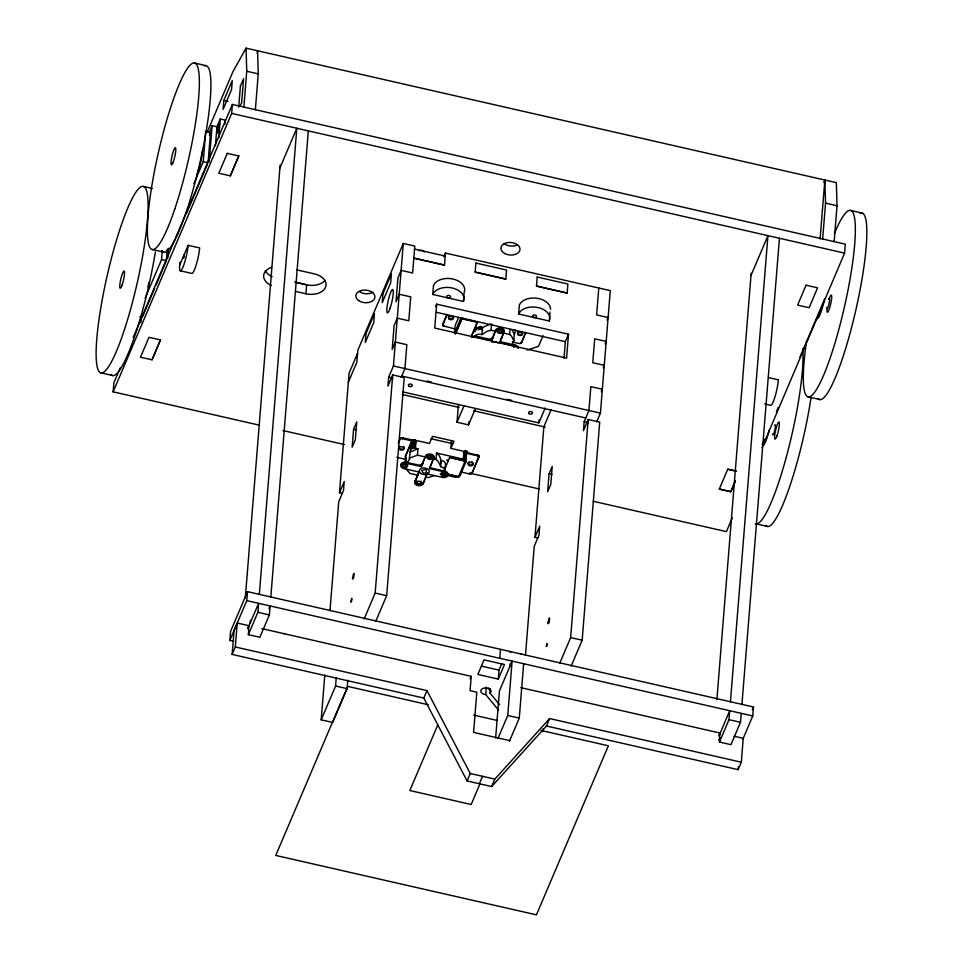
<?xml version="1.0" encoding="UTF-8"?>
<svg xmlns="http://www.w3.org/2000/svg" width="963" height="963" viewBox="0 0 963 963"><rect width="100%" height="100%" fill="white"/><g stroke="black" fill="none" stroke-linecap="round" stroke-linejoin="round"><path stroke-width="1.44" d="M259.529 425.213L113.14 391.845L113.851 382.877L120.315 367.722M140.851 322.545L141.32 316.743M145.136 298.205L161.555 259.625L162.253 250.982M155.825 285.529L166.382 260.732L167.309 249.2M167.634 258.457L168.441 248.322M179.9 262.201L179.648 265.234A15.938 2.576 -77.2 0 0 182.922 267.245A15.938 2.576 -77.2 0 0 188.11 245.348L199.666 247.936A15.938 2.576 -77.2 0 1 196.115 265.15A15.938 2.576 -77.2 0 1 191.709 273.396L180.201 270.772M203.241 161.615L205.685 131.365L210.512 132.473L208.08 162.723L203.241 161.615L193.864 183.668M209.2 161.892L212.113 125.696L216.94 126.803L220.274 118.967L225.101 120.074L224.752 124.42M215.435 145.618L216.94 126.803M218.757 137.793L220.274 118.967M223.801 100.453L223.079 109.445L231.541 89.559L232.264 80.567L223.801 100.453L228.111 101.44M113.14 391.845L231.662 113.405L232.384 104.449L845.297 244.157L844.587 253.113L762.118 447.53M238.716 107.086L240.413 86.128M243.868 107.11L246.745 71.25L246.047 48.15L836.341 182.657L837.04 205.757L834.151 241.617M257.314 53.579L257.554 50.666L258.253 73.874L255.364 109.734M233.792 641.298L229.856 640.407L230.566 631.451L247.503 591.667L753.475 706.998L752.753 715.966L742.834 739.283M734.059 736.25L743.231 738.296L741.317 762.202L549.62 718.554L546.454 726.018L491.66 786.566L467.103 780.969L423.792 698.055L232.143 654.419L234.057 630.524L237.223 623.061L248.863 625.673L248.502 630.151M232.143 654.419L235.309 646.967L237.223 623.061M245.276 598.216L280.137 165.046M229.856 640.407L246.781 600.623L247.503 591.667M268.966 608.604L270.097 605.944L269.375 614.912L259.854 637.289L248.358 634.665L248.719 630.187M250.139 623.217L250.38 620.232M248.358 634.665L257.879 612.287L258.602 603.332L247.876 628.514M259.324 594.364L296.821 128.26L279.896 168.043M270.82 596.988L308.329 130.884M295.737 291.452L305.957 293.775L306.679 284.819A15.938 10.497 4.6 0 0 324.627 280.823M332.692 722.455L321.197 719.83L324.796 675.015M329.972 610.771L338.747 501.723L343.502 490.528L344.224 481.572L339.47 492.755L342.334 493.417M339.47 492.755L349.075 373.247L357.55 353.361M353.577 429.305L352.133 447.229L355.311 439.778L356.755 421.842L353.577 429.305L356.454 429.955M321.197 719.83L335.581 686.017L336.268 677.507M333.27 721.094L347.089 688.641L347.775 680.131M401.234 377.291L404.929 368.588L406.855 344.694L395.36 342.07L392.182 349.521L394.108 325.626L397.286 318.163L408.781 320.787L410.707 296.881L399.2 294.257L396.034 301.72L397.948 277.813L401.126 270.362L412.621 272.974L414.788 246.095L403.292 243.47L393.434 365.964L388.667 377.159L387.957 386.115L392.711 374.932L404.207 377.556L386.669 595.664L375.654 621.532M364.158 618.908L375.161 593.039L392.711 374.932M398.345 443.486L400.066 438.683A1.938 1.276 4.6 0 1 402.666 437.828L416.076 440.885L415.486 448.216L417.93 448.782L417.424 455.174L410.154 457.858L407.746 462.264M399.982 439.622A1.938 1.276 4.6 0 1 402.594 438.767L402.666 437.828M423.094 483.847L427.367 473.038L423.094 483.847A4.261 2.805 4.6 0 1 417.858 485.569A4.261 2.805 4.6 0 1 414.884 481.969L419.182 471.112L419.098 472.051L403.894 468.584L403.966 467.645M405.76 465.394L405.122 464.503L405.688 457.389M405.279 464.816L405.844 457.702M405.483 465.117L405.941 459.423M409.299 458.605L411.454 442.402L405.724 455.872L405.676 467.127L406.711 464.696M403.894 468.584A4.261 2.805 4.6 0 1 400.921 464.997A4.261 2.805 4.6 0 1 406.157 463.263L406.254 462.276L421.469 465.743L425.67 455.872A4.261 2.805 4.6 0 1 430.906 454.151A4.261 2.805 4.6 0 1 433.88 457.75L429.582 468.608L444.786 472.075A4.261 2.805 4.6 0 1 447.759 475.674A4.261 2.805 4.6 0 1 442.523 477.395L427.295 473.977M410.864 449.745L411.815 442.053M411.249 449.167L412.092 441.8M411.526 448.914L412.429 441.572M411.851 448.686L412.79 441.379M412.224 448.481L413.211 441.21M412.633 448.325L413.645 441.09M413.079 448.204L414.114 441.018M413.548 448.12L414.716 439.549M414.03 448.084L415.197 439.561M432.76 294.461L433.482 285.493A15.938 10.497 4.6 0 1 453.043 279.041A15.938 10.497 4.6 0 1 464.142 292.487L463.42 301.443L432.76 294.461A15.938 10.497 4.6 0 1 452.321 288.009A15.938 10.497 4.6 0 1 463.42 301.443M406.157 463.263L421.385 466.682L421.469 465.743M436.66 304.164L434.734 328.07L566.593 358.128L568.519 334.221L436.66 304.164L435.601 306.655M421.385 466.682L425.67 455.872M596.723 421.854L600.431 413.151L610.277 290.645L445.46 253.076L444.485 265.186L413.813 258.192M429.582 468.608L429.654 467.657L444.87 471.136A4.261 2.805 4.6 0 1 447.398 475.385M455.042 328.937L442.932 325.807L442.896 323.761L446.76 314.708M442.932 325.807L442.932 323.724M444.304 326.505L444.376 325.566M444.834 471.352A5.272 3.467 4.6 0 0 441.162 466.911L437.84 460.988L435.998 459.411L436.516 453.019L463.299 459.122L466.02 461.337L460.182 475.758L458.833 477.022L455.559 477.287L440.139 473.772M440.428 466.802C441.487 461.903 441.174 455.993 436.516 453.019M443.052 473.158L458.532 476.685L443.052 473.158L449.697 457.389L465.165 461.108L449.697 457.389M454.452 333.403L455.186 325.434L458.629 317.357M444.786 472.075L444.87 471.136M467.97 452.273L450.913 448.385L451.515 440.91M455.872 333.029L461.963 318.572L477.443 322.099L471.352 336.556M475.505 408.456L468.524 424.864L457.016 422.239L458.46 404.364M463.299 459.122L463.889 451.779L478.683 455.523L478.719 457.569L472.087 473.086A1.926 1.264 4.6 0 1 469.487 473.94L461.446 472.111M464.202 459.411L464.888 450.877M464.611 459.616L465.298 451.081M464.973 459.845L465.659 451.31M465.298 460.109L465.984 451.575M465.562 460.386L466.248 451.864M468.524 424.864L468.752 421.878M465.779 460.687L466.586 450.744M465.923 462.288L466.73 451.057M476.757 329.96L476.974 327.264M473.182 337.363A4.261 2.805 4.6 0 1 476.408 337.243L476.516 336.256L491.72 339.722L495.921 329.852A4.261 2.805 4.6 0 1 501.157 328.13A4.261 2.805 4.6 0 1 504.131 331.729L499.833 342.587L515.049 346.054A4.261 2.805 4.6 0 1 516.95 346.873M478.707 329.84L479.129 326.433M478.912 329.129L480.188 329.033L480.405 326.337M469.487 473.94L469.571 472.989M482.74 330.237L481.488 329.165L481.705 326.457M474.639 336.508A5.272 3.467 4.6 0 1 481.115 334.378L481.873 334.63L482.391 328.227L484.329 326.541L490.348 324.17M472.087 473.086L478.924 456.077M478.719 457.569L477.311 454.825M478.033 456.017L478.105 455.078M478.599 456.462L478.683 455.523M481.873 334.63L487.362 331.188L491.07 330.249L491.587 323.857M476.432 337.194L491.648 340.661L491.72 339.722M491.648 340.661L495.921 329.852M315.19 640.78L471.22 676.351L470.064 690.688L476.817 692.228L473.579 732.386L509.644 740.607M499.833 342.587L499.905 341.636L515.121 345.103A4.261 2.805 4.6 0 1 518.25 347.98M511.738 345.609L513.809 340.733L511.485 336.063L509.656 334.486L510.065 329.37M513.809 340.733L514.326 334.33L512.003 329.659M498.665 710.237L485.701 694.54L486.303 687.076M515.049 346.054L515.121 345.103M550.005 312.048L549.283 321.016L518.624 314.022L519.346 305.066A15.938 10.497 4.6 0 1 536.873 298.241A15.938 10.497 4.6 0 1 550.583 309.364M499.58 704.687L490.023 693.107L490.384 688.641M512.244 341.973L518.949 343.502A1.938 1.276 4.6 0 0 521.561 342.647L524.919 333.968M498.28 679.096L504.48 664.53L484.028 659.872L477.829 674.437L498.28 679.096L499.003 670.128L501.819 663.507M499.773 658.295L500.495 649.339M495.644 737.971L499.424 690.965L512.123 661.136L507.742 715.485L497.931 738.537M403.064 391.941L538.859 422.901L539.099 419.904M509.463 741.161L519.274 718.109L523.655 663.76M525.461 655.334L534.236 546.274L538.991 535.091L539.713 526.135L534.959 537.318L537.836 537.968M534.959 537.318L543.854 426.765L551.185 409.528M549.066 473.868L547.634 491.792L550.8 484.329L552.244 466.405L549.066 473.868L551.943 474.518M564.029 358.116L565.341 341.684L568.519 334.221M542.687 731.784L542.915 728.943M601.285 391.736L602.344 389.245L590.849 386.632L588.923 410.527L584.168 421.722L583.446 430.678L588.2 419.495L599.708 422.119L582.158 640.226L571.143 666.095M559.647 663.471L570.65 637.602L588.2 419.495M598.781 288.033L596.615 314.913L608.122 317.537L607.063 320.029M716.881 699.62L751.176 273.275M719.578 737.514L719.939 733.036L666.54 720.854M741.221 713.33L740.499 722.298L730.965 744.664L719.469 742.052L719.83 737.562L718.771 740.053M719.469 742.052L728.991 719.674L729.713 710.706L719.036 735.913M730.436 701.75L767.944 235.646L751.008 275.418M741.931 704.362L779.44 238.27M546.454 726.018L738.14 769.654L738.38 766.668M822.366 210.596L820.115 238.98M822.402 210.596L824.858 179.973L823.798 182.464M822.655 238.993L825.544 203.133L824.846 180.033M444.412 467.958L445.279 466.814M510.005 666.107L510.246 663.459M421.854 470.726C430.906 465.911 424.177 478.707 422.023 470.45M442.691 325.253L447.241 314.359M732.289 517.853L726.439 531.636L593.244 501.278M207.117 132.376L232.986 71.599L246.047 48.15M209.212 132.509L212.113 125.696M209.332 135.229L210.512 132.473M133.219 337.387L232.384 104.449M240.401 86.164L243.591 78.665L241.653 102.62L240.064 106.339M154.658 288.286L142.343 317.212L139.924 316.671M186.377 213.702L207.49 164.095M179.66 265.186L188.134 245.3M227.28 153.322L218.806 173.256L230.35 175.832L238.812 155.946L227.268 153.37M152.034 359.801L160.508 339.915L148.952 337.327L140.49 357.213L152.034 359.801L160.46 339.951M230.301 175.868L238.764 155.982M403.292 243.47L357.791 350.363L356.828 362.317L348.353 382.203M247.804 628.153L248.863 625.673M443.871 256.808L445.46 253.076M398.417 442.547L399.513 439.971M454.596 332.777L460.326 319.307L462.541 317.766M455.33 334.149L461.963 318.572M405.026 456.919L412.393 439.597L429.45 443.486L432.495 436.323L453.958 441.223L450.913 448.385M406.254 462.276L406.23 462.324A4.261 2.805 4.6 0 0 400.981 465.502M471.376 336.376L477.443 322.099M414.884 481.969L419.098 472.051M430.184 466.417L433.88 457.75M457.016 422.239L463.997 405.832M500.435 340.396L504.131 331.729M514.326 334.33L515.518 331.212L515.024 329.948M458.532 476.685L465.177 460.928M521.561 342.647L525.942 332.331M543.036 335.702L538.498 346.379L527.255 350.051M538.859 422.901L545.214 407.975M423.792 698.055L426.958 690.603L235.309 646.967M437.768 724.922L409.841 790.527L471.172 804.502L479.983 783.81M605.137 343.923L606.196 341.444L594.701 338.82L592.775 362.726L604.27 365.35L603.211 367.83M470.161 678.831L471.22 676.351M467.103 780.969L470.269 773.518L426.958 690.603M491.66 786.566L494.838 779.115L549.62 718.554M727.751 469.21L736.37 471.184L727.763 469.174L719.289 489.096L730.785 491.72L735.347 481.091L730.785 491.72L719.301 489.072M762.913 443.305L764.67 439.176M776.407 411.622L778.164 407.481M799.988 357.056L823.449 301.937M718.88 735.527L719.939 733.036M752.308 709.743L753.475 706.998M738.14 769.654L741.317 762.202M479.345 783.762L482.559 776.31M427.512 455.981L427.307 456.39A2.504 1.649 4.6 0 0 428.98 458.34A2.504 1.649 4.6 0 0 432.026 457.642L432.231 457.232A2.504 1.649 4.6 0 0 432.267 456.811M497.799 329.936L497.582 330.333A2.504 1.649 4.6 0 0 499.195 332.307A2.504 1.649 4.6 0 0 502.253 331.645L502.481 331.248A2.504 1.649 4.6 0 0 502.53 330.815M416.835 481.115L416.606 481.512A2.504 1.649 4.6 0 0 418.219 483.486A2.504 1.649 4.6 0 0 421.288 482.824L421.505 482.427A2.504 1.649 4.6 0 0 421.565 481.994M409.817 452.201L417.93 448.782M447.771 461.265L447.964 460.049L446.856 459.965M481.488 329.165L480.188 329.033M434.494 475.505L428.415 477.612L425.55 476.962M447.314 460.615L448.421 460.699M414.511 448.084L415.486 448.216M440.946 460.41L441.68 460.507A5.272 3.467 4.6 0 1 445.351 464.948M514.579 347.161L514.242 347.089A2.504 1.649 4.6 0 0 513.592 347.053M463.817 452.718L477.239 455.764M261.792 628.61L284.53 633.786M246.745 71.25L258.253 73.874M825.544 203.133L837.04 205.757M850.185 210.355L862.451 213.148M194.466 63.004L205.998 65.64M231.662 113.405L844.587 253.113M143.74 186.533A95.614 15.444 -77.2 0 1 123.95 331.091A95.614 15.444 -77.2 0 1 98.744 321.305A95.614 15.444 -77.2 0 1 143.74 186.533L152.395 188.495M414.547 249.08L445.219 256.062M413.825 258.036L444.497 265.03M475.156 272.023L505.828 279.005M536.487 285.999L567.159 292.993M296.905 269.893L314.42 273.889A15.938 10.497 4.6 0 1 325.518 287.335A15.938 10.497 4.6 0 1 305.957 293.775M768.342 377.556L778.453 379.807M807.728 396.756L819.995 399.549M436.42 312.301L565.341 341.684M461.951 318.753L477.431 322.28M152.359 249.525L163.891 252.15M294.991 282.147L306.679 284.819L295.184 282.075M491.07 330.249L509.656 334.486M161.555 259.625L166.382 260.732M764.742 403.966L770.496 405.279A15.938 2.576 -77.2 0 0 774.902 397.033A15.938 2.576 -77.2 0 0 778.405 379.855M393.434 365.964L600.431 413.151M426.934 381.023L431.316 382.022M507.248 399.332L511.63 400.331M401.764 376.051L585.745 417.99M388.667 377.159L392.988 378.134M584.168 421.722L588.477 422.697M402.293 394.505L459.146 407.457M473.724 410.78L545.142 427.066M431.003 438.731L452.742 443.678M402.594 438.767L416.004 441.824M100.549 372.753L112.815 375.546M767.655 526.496L755.389 523.703A95.614 15.444 -77.2 0 0 786.458 456.51A95.614 15.444 -77.2 0 0 802.733 348.835M417.424 455.174L435.998 459.411M282.953 430.545L344.429 444.569M470.281 473.254L539.075 488.927M418.399 475.325L409.829 473.375L406.121 468.957M375.161 593.039L386.669 595.664M570.65 637.602L582.158 640.226M246.781 600.623L752.753 715.966M257.879 612.287L269.375 614.912M728.991 719.674L740.499 722.298M481.476 666.131L499.003 670.128M283.603 633.57L314.275 640.564M520.778 687.642L666.264 720.806M507.742 715.485L519.274 718.109M428.27 704.747L347.727 686.39L275.767 855.433L536.427 914.85L608.387 745.795L541.025 730.448M473.664 715.088L497.089 720.432M335.581 686.017L347.089 688.641M470.269 773.518L494.838 779.115M396.888 457.353L405.423 459.327M444.473 467.236L445.496 467.536M482.391 328.227L481.632 327.986A5.272 3.467 4.6 0 0 475.132 331.91M488.277 687.835L491.058 691.193M440.885 462.288L441.198 462.998M405.122 464.503L405.002 463.853M406.193 460.735L406.639 462.565M485.701 694.54A4.984 3.274 4.6 0 1 480.85 690.435A4.984 3.274 4.6 0 1 487.471 688.256A4.984 3.274 4.6 0 1 490.023 693.107M421.168 481.163A2.504 1.649 4.6 0 1 421.445 481.56M407.421 464.467A2.504 1.649 4.6 0 1 404.761 466.61L404.135 466.465A2.504 1.649 4.6 0 1 402.618 464.648M403.112 463.889A2.504 1.649 4.6 0 1 403.581 463.6M406.627 463.745A2.504 1.649 4.6 0 1 407.084 464.07M446.086 473.339A2.504 1.649 4.6 0 1 443.281 475.397L442.667 475.241A2.504 1.649 4.6 0 1 441.271 473.387M441.463 472.977A2.504 1.649 4.6 0 1 442.306 472.364M444.798 472.339A2.504 1.649 4.6 0 1 445.351 472.604M419.784 465.839A5.02 3.31 4.6 0 1 423.347 463.685M423.166 482.908A4.261 2.805 4.6 0 1 421.168 484.509M416.907 484.293A4.261 2.805 4.6 0 1 416.028 483.799M415.354 483.185A4.261 2.805 4.6 0 1 414.957 481.031M425.586 456.811A4.261 2.805 4.6 0 1 430.822 455.09A4.261 2.805 4.6 0 1 433.795 458.689M472.159 472.135A1.926 1.264 4.6 0 1 471.22 472.989M472.845 462.541A2.504 1.649 4.6 0 1 470.967 464.924A2.504 1.649 4.6 0 1 468.247 462.709M468.5 462.324A2.504 1.649 4.6 0 1 469.426 461.759M471.328 461.698A2.504 1.649 4.6 0 1 472.448 462.18M403.991 448.108A2.504 1.649 4.6 0 1 401.174 449.131A2.504 1.649 4.6 0 1 399.091 447.338M399.212 446.916A2.504 1.649 4.6 0 1 399.898 446.218M403.437 446.471A2.504 1.649 4.6 0 1 404.039 447.253M444.304 472.159A5.272 3.467 4.6 0 1 441.09 473.615M490.035 339.819A5.02 3.31 4.6 0 1 493.61 337.664M492.045 342.262A5.02 3.31 4.6 0 1 498.088 343.093M471.689 337.375A4.261 2.805 4.6 0 1 476.492 336.304M495.849 330.791A4.261 2.805 4.6 0 1 501.085 329.069A4.261 2.805 4.6 0 1 504.058 332.668M517.613 347.487A4.261 2.805 4.6 0 1 518.034 348.197M521.633 341.709A1.938 1.276 4.6 0 1 520.682 342.563M453.212 316.406A2.504 1.649 4.6 0 1 451.009 318.777A2.504 1.649 4.6 0 1 448.866 316.189M521.934 331.826A2.504 1.649 4.6 0 1 521.946 334.065A2.504 1.649 4.6 0 1 518.576 334.125A2.504 1.649 4.6 0 1 517.974 331.898M769.305 429.835A17.563 2.841 -77.2 0 1 762.19 444.292M774.673 425.237A5.236 0.843 -77.2 0 1 774.758 430.365A5.236 0.843 -77.2 0 1 772.579 434.036M824.497 298.783A17.563 2.841 -77.2 0 1 816.937 318.705M828.553 299.361A5.236 0.843 -77.2 0 1 829.649 299.71A5.236 0.843 -77.2 0 1 828.168 306.607A5.236 0.843 -77.2 0 1 826.82 307.462M202.471 151.155A17.563 2.841 -77.2 0 1 196.753 175.302M148.916 282.388A17.563 2.841 -77.2 0 1 147.953 286.854M204.397 65.869A95.614 15.444 -77.2 0 1 199.75 163.421A95.614 15.444 -77.2 0 1 161.868 250.813M860.091 213.329A95.614 15.444 -77.2 0 1 855.938 309.629A95.614 15.444 -77.2 0 1 817.936 398.381M834.307 233.804A95.614 15.444 -77.2 0 1 854.277 248.936A95.614 15.444 -77.2 0 1 819.453 384.201A95.614 15.444 -77.2 0 1 806.308 342.551M829.432 298.121A8.799 1.42 -77.2 0 1 831.707 297.567A8.799 1.42 -77.2 0 1 828.806 310.218A8.799 1.42 -77.2 0 1 827.036 308.557M810.906 398.513A95.614 15.444 -77.2 0 1 787.975 491.455A95.614 15.444 -77.2 0 1 765.597 525.329M155.38 251.861A95.614 15.444 -77.2 0 1 110.757 374.378M509.439 651.746A15.938 2.576 -77.2 0 1 510.643 652.481M520.971 654.371A15.938 2.576 -77.2 0 1 521.693 654.214M518.624 314.022A15.938 10.497 4.6 0 1 538.185 307.582A15.938 10.497 4.6 0 1 549.283 321.016M418.905 250.801A3.19 2.095 4.6 0 1 424.214 252.005M372.801 292.246A9.558 6.296 4.6 0 1 359.307 291.572M517.348 244.879A9.558 6.296 4.6 0 1 503.89 243.543M271.47 285.542A15.938 10.497 4.6 0 1 271.674 267.341M272.192 276.586A15.938 10.497 4.6 0 1 265.258 270.723M183.223 258.072C184.15 260.166 184.968 249.694 183.223 258.072M350.869 601.658C351.627 604.415 352.687 592.955 350.869 601.658M546.358 646.209C547.658 647.208 547.357 639.601 546.358 646.209M352.482 578.366C353.698 582.832 355.275 565.149 352.482 578.366M547.983 622.917C549.163 627.419 550.812 609.663 547.983 622.917M366.012 333.463L365.29 342.431L373.752 322.545L374.475 313.577L366.012 333.463M382.949 293.691L382.227 302.659L390.689 282.761L391.411 273.805L382.949 293.691M475.878 263.055L475.144 272.168L505.816 279.162L506.55 270.049L475.878 263.055M537.21 277.031L536.475 286.155L567.147 293.137L567.881 284.025L537.21 277.031M806.055 285.204L797.593 305.139L809.113 307.715L817.575 287.829L806.055 285.204M427.44 456.919L427.235 457.329A2.504 1.649 4.6 0 0 428.896 459.291A2.504 1.649 4.6 0 0 431.942 458.581L432.158 458.183A2.504 1.649 4.6 0 0 430.485 456.221A2.504 1.649 4.6 0 0 427.44 456.919M497.715 330.875L497.498 331.272A2.504 1.649 4.6 0 0 499.111 333.258A2.504 1.649 4.6 0 0 502.18 332.584L502.397 332.187A2.504 1.649 4.6 0 0 500.784 330.213A2.504 1.649 4.6 0 0 497.715 330.875M416.75 482.054L416.534 482.451A2.504 1.649 4.6 0 0 418.147 484.425A2.504 1.649 4.6 0 0 421.216 483.763L421.433 483.366A2.504 1.649 4.6 0 0 419.82 481.38A2.504 1.649 4.6 0 0 416.75 482.054M405.989 464.443L405.351 464.298A2.504 1.649 4.6 0 0 402.606 465.382A2.504 1.649 4.6 0 0 404.063 467.416L404.689 467.549A2.504 1.649 4.6 0 0 407.445 466.465A2.504 1.649 4.6 0 0 405.989 464.443M444.725 473.29L444.099 473.122A2.504 1.649 4.6 0 0 441.271 474.121A2.504 1.649 4.6 0 0 442.583 476.179L443.209 476.336A2.504 1.649 4.6 0 0 446.038 475.349A2.504 1.649 4.6 0 0 444.725 473.29M529.12 413.681A1.986 1.312 4.6 0 0 532.455 413.259A1.986 1.312 4.6 0 0 530.035 411.526A1.986 1.312 4.6 0 0 529.12 413.681M408.938 386.199A1.986 1.312 4.6 0 0 412.26 385.778A1.986 1.312 4.6 0 0 409.853 384.044A1.986 1.312 4.6 0 0 408.938 386.199M420.699 473.435A5.02 3.31 4.6 0 0 429.089 472.376A5.02 3.31 4.6 0 0 423.01 468.006A5.02 3.31 4.6 0 0 420.699 473.435M468.8 465.285A2.504 1.649 4.6 0 0 473.002 464.756A2.504 1.649 4.6 0 0 469.956 462.565A2.504 1.649 4.6 0 0 468.8 465.285M399.681 449.492A2.504 1.649 4.6 0 0 403.918 449.047A2.504 1.649 4.6 0 0 400.969 446.82A2.504 1.649 4.6 0 0 399.681 449.492M449.167 319.15A2.504 1.649 4.6 0 0 453.368 318.621A2.504 1.649 4.6 0 0 450.323 316.43A2.504 1.649 4.6 0 0 449.167 319.15M518.178 334.859A2.504 1.649 4.6 0 0 522.415 334.414A2.504 1.649 4.6 0 0 519.466 332.175A2.504 1.649 4.6 0 0 518.178 334.859M218.204 131.353A5.02 0.807 -77.2 0 0 219.311 123.661A5.02 0.807 -77.2 0 0 216.952 130.583A5.02 0.807 -77.2 0 0 218.204 131.353M174.893 208.682A95.614 15.444 -77.2 0 0 195.188 63.233A95.614 15.444 -77.2 0 0 150.156 196.873A95.614 15.444 -77.2 0 0 174.893 208.682M173.075 162.386A8.799 1.42 -77.2 0 0 175.639 147.989A8.799 1.42 -77.2 0 0 171.522 158.426A8.799 1.42 -77.2 0 0 173.075 162.386M776.876 436.119A8.799 1.42 -77.2 0 0 779.115 422.143A8.799 1.42 -77.2 0 0 774.974 433.531A8.799 1.42 -77.2 0 0 776.876 436.119M122.036 285.156A8.799 1.42 -77.2 0 0 124.275 271.193A8.799 1.42 -77.2 0 0 120.122 282.568A8.799 1.42 -77.2 0 0 122.036 285.156M533.069 317.14A1.986 1.312 4.6 0 0 536.403 316.719A1.986 1.312 4.6 0 0 533.984 314.985A1.986 1.312 4.6 0 0 533.069 317.14M447.205 297.567A1.986 1.312 4.6 0 0 450.54 297.146A1.986 1.312 4.6 0 0 448.12 295.412A1.986 1.312 4.6 0 0 447.205 297.567M390.184 307.919A11.953 1.926 -77.2 0 0 392.82 289.586A11.953 1.926 -77.2 0 0 387.186 306.078A11.953 1.926 -77.2 0 0 390.184 307.919M358.585 300.54A9.558 6.296 4.6 0 0 374.583 298.518A9.558 6.296 4.6 0 0 362.991 290.2A9.558 6.296 4.6 0 0 358.585 300.54M505.021 253.69A9.558 6.296 4.6 0 0 519.96 249.706A9.558 6.296 4.6 0 0 506.369 242.869A9.558 6.296 4.6 0 0 505.021 253.69"/></g></svg>
